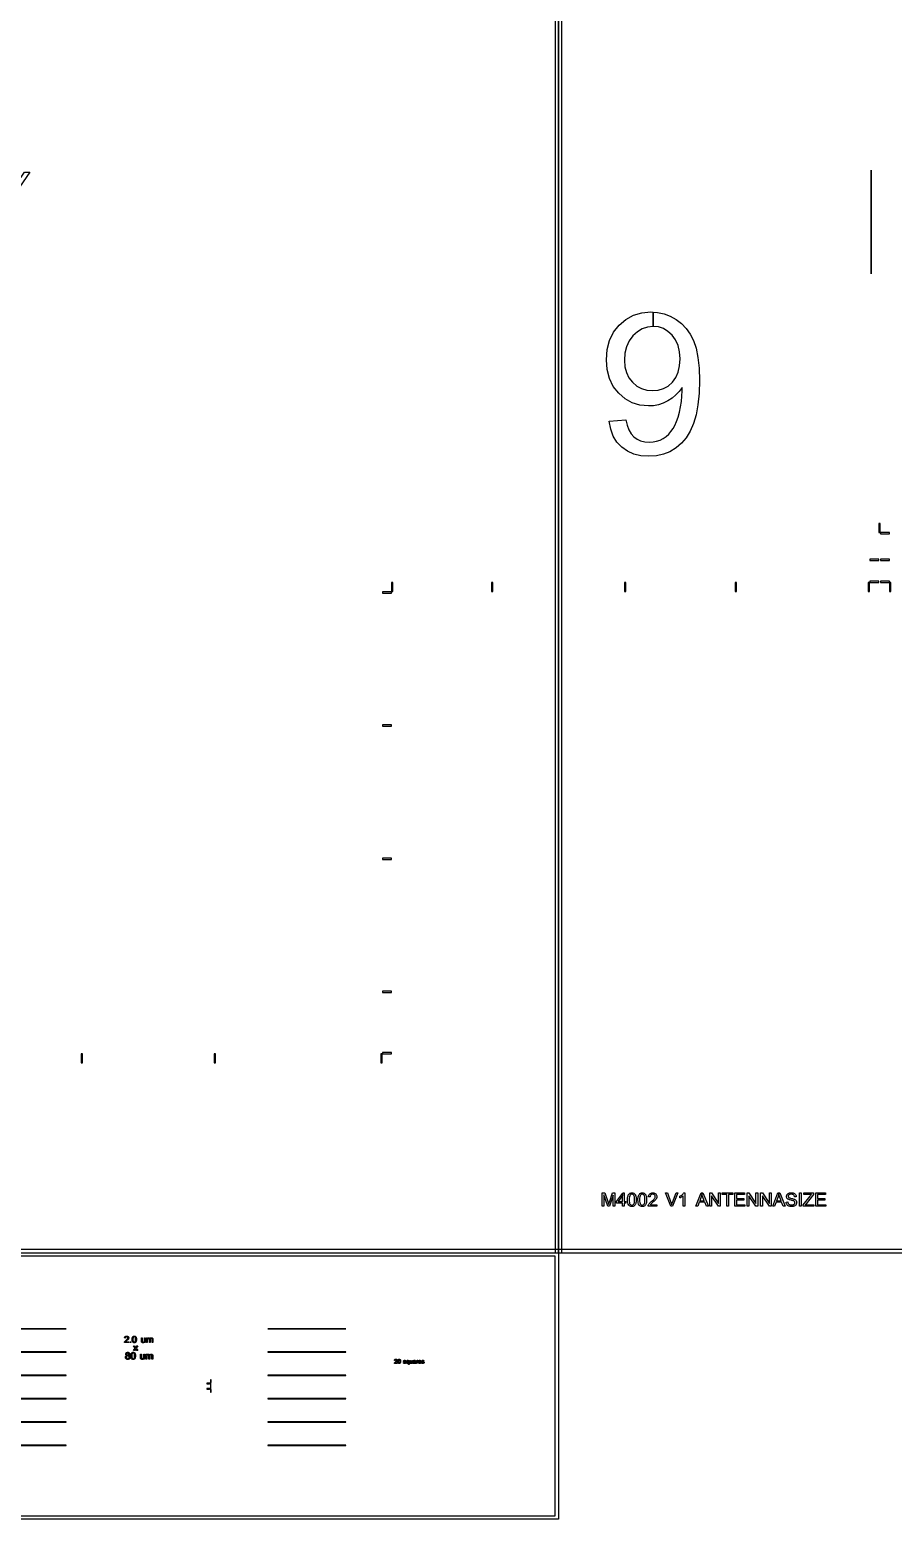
# Model space of a CAD drawing. Extents: x -47275 to 45580, y -34000 to 39989.
# Drawn here: x 2051 to 15031, y -34000 to -11630 of the extents above; entities that cross this region are included whole.
import ezdxf

# ---------------------------------------------------------------- set-up
doc = ezdxf.new("R2010")
doc.units = 0
doc.layers.add('Hybrids', color=5, linetype='CONTINUOUS')

# ---------------------------------------------------------------- blocks, each defined once
blk = doc.blocks.new('Al_etch_test')
at = {"layer": 'Hybrids', "linetype": 'CONTINUOUS'}
for points in [[(270, 1495), (1440, 1495), (1440, 1499), (270, 1499), (270, 1495)], [(270, 1145), (1440, 1145), (1440, 1149), (270, 1149), (270, 1145)], [(270, 795), (1440, 795), (1440, 799), (270, 799), (270, 795)], [(270, 445), (1440, 445), (1440, 449), (270, 449), (270, 445)], [(270, 95), (1440, 95), (1440, 99), (270, 99), (270, 95)], [(270, -255), (1440, -255), (1440, -251), (270, -251), (270, -255)]]:
    blk.add_lwpolyline(points, close=True, dxfattribs=at)
blk = doc.blocks.new('DC_test_structure')
at = {"layer": 'Hybrids', "linetype": 'CONTINUOUS'}
for points in [[(10000, 2000), (10000, -2000), (-10000, -2000), (-10000, 2000), (-9950, 2000), (-9950, 1950), (-9950, -1950), (9950, -1950), (9950, 1950), (-9950, 1950), (-9950, 2000), (10000, 2000)], [(3538.646, 663.334), (3538.646, 651.683), (3473.387, 651.683), (3473.387, 653.838), (3473.656, 655.926), (3474.127, 658.014), (3474.801, 660.101), (3476.215, 663.401), (3478.033, 666.701), (3480.189, 669.934), (3482.748, 673.234), (3485.778, 676.534), (3489.482, 680.171), (3493.725, 684.01), (3498.642, 688.185), (3505.982, 694.381), (3512.111, 699.971), (3516.893, 704.82), (3520.395, 709.063), (3522.819, 712.834), (3524.638, 716.538), (3525.648, 720.175), (3526.052, 723.677), (3525.715, 727.112), (3524.705, 730.277), (3523.089, 733.173), (3520.866, 735.799), (3518.105, 737.955), (3514.94, 739.504), (3511.37, 740.446), (3507.464, 740.783), (3503.289, 740.446), (3499.585, 739.436), (3496.285, 737.82), (3493.456, 735.53), (3491.099, 732.634), (3489.482, 729.267), (3488.472, 725.361), (3488.136, 720.983), (3475.676, 722.263), (3476.754, 728.795), (3478.707, 734.52), (3481.536, 739.369), (3485.307, 743.477), (3489.819, 746.642), (3495.072, 748.932), (3500.999, 750.346), (3507.734, 750.818), (3514.468, 750.279), (3520.462, 748.797), (3525.715, 746.373), (3530.227, 742.938), (3533.797, 738.763), (3536.423, 734.116), (3537.972, 728.997), (3538.511, 723.408), (3538.309, 720.444), (3537.905, 717.481), (3537.097, 714.585), (3536.087, 711.757), (3534.672, 708.793), (3532.854, 705.83), (3530.631, 702.799), (3528.005, 699.701), (3524.705, 696.199), (3520.529, 692.159), (3515.411, 687.512), (3509.35, 682.326), (3504.366, 678.083), (3500.393, 674.581), (3497.362, 671.82), (3495.342, 669.867), (3493.86, 668.183), (3492.513, 666.567), (3491.301, 664.95), (3490.223, 663.334), (3538.646, 663.334)], [(3622.021, 750.807), (3622.156, 750.818), (3625.995, 750.616), (3629.564, 750.01), (3632.932, 748.999), (3636.097, 747.585), (3638.925, 745.767), (3641.552, 743.679), (3643.909, 741.187), (3645.997, 738.359), (3647.815, 735.193), (3649.432, 731.691), (3650.846, 727.852), (3652.126, 723.677), (3653.068, 718.963), (3653.742, 713.508), (3654.146, 707.312), (3654.348, 700.375), (3654.079, 692.091), (3653.405, 684.616), (3652.328, 678.016), (3650.779, 672.291), (3648.758, 667.24), (3646.266, 662.795), (3643.37, 658.956), (3640.07, 655.791), (3636.299, 653.232), (3632.056, 651.414), (3627.342, 650.336), (3622.156, 649.999), (3615.354, 650.605), (3609.36, 652.558), (3604.174, 655.724), (3599.729, 660.236), (3595.419, 667.308), (3592.389, 676.399), (3590.57, 687.377), (3589.964, 700.375), (3590.166, 708.659), (3590.84, 716.134), (3591.917, 722.734), (3593.534, 728.526), (3595.554, 733.51), (3597.978, 737.955), (3600.874, 741.793), (3604.242, 745.026), (3608.013, 747.518), (3612.256, 749.336), (3616.97, 750.414), (3622.021, 750.807), (3622.021, 740.783), (3618.048, 740.312), (3614.478, 738.965), (3611.381, 736.742), (3608.687, 733.712), (3605.925, 728.189), (3603.972, 720.848), (3602.76, 711.555), (3602.423, 700.375), (3602.76, 689.195), (3603.838, 680.103), (3605.589, 673.032), (3608.081, 667.981), (3611.044, 664.412), (3614.411, 661.92), (3618.115, 660.438), (3622.156, 659.967), (3626.13, 660.438), (3629.834, 661.987), (3633.134, 664.479), (3636.164, 668.048), (3638.656, 673.099), (3640.407, 680.171), (3641.485, 689.263), (3641.889, 700.375), (3641.485, 711.487), (3640.407, 720.646), (3638.656, 727.718), (3636.164, 732.769), (3633.134, 736.271), (3629.766, 738.763), (3626.062, 740.244), (3622.021, 740.783), (3622.021, 750.807)], [(3776.152, 651.683), (3776.152, 662.189), (3771.572, 656.869), (3766.252, 653.097), (3760.191, 650.808), (3753.456, 650.067), (3750.291, 650.201), (3747.327, 650.673), (3744.364, 651.414), (3741.603, 652.491), (3739.044, 653.771), (3736.821, 655.185), (3734.935, 656.801), (3733.454, 658.552), (3732.174, 660.505), (3731.164, 662.661), (3730.356, 665.018), (3729.75, 667.577), (3729.413, 669.597), (3729.144, 672.156), (3729.009, 675.254), (3729.009, 678.891), (3729.009, 723.206), (3741.131, 723.206), (3741.131, 683.538), (3741.131, 679.161), (3741.266, 675.591), (3741.535, 672.763), (3741.872, 670.742), (3742.546, 668.452), (3743.623, 666.432), (3744.97, 664.681), (3746.721, 663.199), (3748.674, 661.987), (3750.829, 661.179), (3753.254, 660.64), (3755.88, 660.505), (3758.507, 660.64), (3761.133, 661.179), (3763.625, 662.054), (3766.117, 663.267), (3768.272, 664.748), (3770.158, 666.567), (3771.64, 668.587), (3772.852, 670.877), (3773.727, 673.571), (3774.333, 676.803), (3774.737, 680.575), (3774.872, 684.885), (3774.872, 723.206), (3786.995, 723.206), (3786.995, 651.683), (3776.152, 651.683)], [(3805.987, 651.683), (3805.987, 723.206), (3816.829, 723.206), (3816.829, 713.171), (3818.648, 715.663), (3820.736, 717.885), (3823.093, 719.838), (3825.787, 721.589), (3828.615, 723.004), (3831.713, 724.014), (3835.013, 724.62), (3838.515, 724.822), (3842.287, 724.553), (3845.721, 723.946), (3848.752, 722.936), (3851.513, 721.522), (3853.87, 719.703), (3855.823, 717.548), (3857.44, 715.057), (3858.719, 712.295), (3863.231, 717.75), (3868.485, 721.657), (3874.276, 724.014), (3880.809, 724.822), (3885.793, 724.418), (3890.17, 723.34), (3893.942, 721.455), (3897.174, 718.895), (3899.666, 715.528), (3901.417, 711.42), (3902.495, 706.503), (3902.899, 700.779), (3902.899, 651.683), (3890.844, 651.683), (3890.844, 696.738), (3890.709, 700.105), (3890.507, 702.934), (3890.103, 705.291), (3889.632, 707.177), (3888.891, 708.659), (3887.948, 710.073), (3886.803, 711.285), (3885.389, 712.363), (3883.772, 713.171), (3882.021, 713.777), (3880.136, 714.181), (3878.115, 714.316), (3874.478, 713.979), (3871.178, 713.036), (3868.215, 711.42), (3865.589, 709.265), (3863.366, 706.369), (3861.817, 702.732), (3860.874, 698.355), (3860.605, 693.236), (3860.605, 651.683), (3848.482, 651.683), (3848.482, 698.152), (3848.28, 701.924), (3847.742, 705.224), (3846.799, 707.985), (3845.519, 710.275), (3843.768, 712.026), (3841.613, 713.306), (3838.919, 714.046), (3835.821, 714.316), (3833.262, 714.114), (3830.838, 713.642), (3828.548, 712.767), (3826.325, 711.622), (3824.305, 710.073), (3822.554, 708.254), (3821.14, 706.167), (3820.062, 703.742), (3819.187, 700.846), (3818.58, 697.412), (3818.176, 693.371), (3818.109, 688.791), (3818.109, 651.683), (3805.987, 651.683)], [(3524.454, 506.902), (3524.597, 506.891), (3524.597, 496.323), (3521.023, 495.965), (3517.807, 495.108), (3514.948, 493.607), (3512.374, 491.605), (3510.23, 489.103), (3508.729, 486.387), (3507.799, 483.456), (3507.514, 480.311), (3507.799, 476.737), (3508.657, 473.521), (3510.158, 470.661), (3512.303, 468.16), (3514.876, 466.087), (3517.807, 464.586), (3521.095, 463.728), (3524.383, 463.47), (3524.383, 452.934), (3520.023, 452.505), (3516.02, 451.433), (3512.446, 449.503), (3509.301, 446.93), (3506.656, 443.713), (3504.797, 440.139), (3503.725, 436.208), (3503.368, 431.919), (3503.511, 429.131), (3504.011, 426.487), (3504.797, 423.842), (3505.941, 421.269), (3507.371, 418.838), (3509.158, 416.694), (3511.302, 414.835), (3513.732, 413.263), (3516.306, 411.976), (3519.022, 411.118), (3521.881, 410.618), (3524.812, 410.475), (3529.172, 410.832), (3533.175, 411.905), (3536.82, 413.763), (3540.037, 416.408), (3542.61, 419.553), (3544.54, 423.127), (3545.613, 427.058), (3546.041, 431.49), (3545.613, 435.922), (3544.469, 439.925), (3542.539, 443.57), (3539.823, 446.859), (3536.535, 449.503), (3532.889, 451.362), (3528.815, 452.505), (3524.383, 452.934), (3524.383, 463.47), (3524.74, 463.442), (3528.243, 463.728), (3531.459, 464.586), (3534.319, 466.015), (3536.892, 468.088), (3538.965, 470.519), (3540.466, 473.306), (3541.324, 476.308), (3541.681, 479.597), (3541.324, 482.956), (3540.395, 486.101), (3538.893, 488.889), (3536.749, 491.462), (3534.104, 493.535), (3531.245, 495.108), (3528.028, 495.965), (3524.597, 496.323), (3524.597, 506.891), (3530.959, 506.402), (3536.82, 504.901), (3541.967, 502.399), (3546.542, 498.896), (3550.187, 494.679), (3552.761, 490.033), (3554.333, 484.958), (3554.905, 479.525), (3554.619, 475.951), (3553.904, 472.663), (3552.689, 469.589), (3551.045, 466.802), (3548.901, 464.228), (3546.256, 462.012), (3543.111, 460.082), (3539.465, 458.51), (3543.969, 456.651), (3547.9, 454.364), (3551.259, 451.576), (3554.119, 448.36), (3556.335, 444.643), (3557.907, 440.64), (3558.836, 436.279), (3559.194, 431.633), (3558.551, 425.129), (3556.763, 419.267), (3553.833, 413.835), (3549.687, 409.045), (3544.54, 405.043), (3538.679, 402.183), (3532.031, 400.468), (3524.669, 399.896), (3517.235, 400.468), (3510.659, 402.183), (3504.726, 405.043), (3499.651, 409.045), (3495.433, 413.906), (3492.503, 419.339), (3490.716, 425.343), (3490.144, 431.991), (3490.43, 436.851), (3491.43, 441.355), (3493.003, 445.429), (3495.29, 449.074), (3498.15, 452.22), (3501.581, 454.864), (3505.512, 456.937), (3510.087, 458.51), (3506.298, 460.082), (3503.082, 462.012), (3500.366, 464.3), (3498.221, 466.873), (3496.506, 469.661), (3495.29, 472.806), (3494.576, 476.165), (3494.361, 479.882), (3494.862, 485.315), (3496.363, 490.39), (3498.936, 494.965), (3502.581, 499.111), (3507.013, 502.47), (3512.16, 504.901), (3517.95, 506.402), (3524.454, 506.902)], [(3558.446, 651.683), (3558.446, 665.489), (3572.252, 665.489), (3572.252, 651.683), (3558.446, 651.683)], [(3605.87, 506.902), (3609.945, 506.688), (3613.733, 506.044), (3617.307, 504.972), (3620.667, 503.471), (3623.669, 501.541), (3626.457, 499.325), (3628.959, 496.68), (3631.174, 493.678), (3633.104, 490.319), (3634.82, 486.602), (3636.321, 482.527), (3637.679, 478.095), (3638.68, 473.092), (3639.395, 467.302), (3639.824, 460.726), (3640.038, 453.363), (3639.752, 444.571), (3639.037, 436.637), (3637.894, 429.632), (3636.25, 423.556), (3634.105, 418.195), (3631.46, 413.477), (3628.387, 409.403), (3624.884, 406.043), (3620.881, 403.327), (3616.378, 401.397), (3611.374, 400.253), (3605.87, 399.896), (3598.651, 400.539), (3592.289, 402.612), (3586.785, 405.972), (3582.067, 410.761), (3577.493, 418.266), (3574.276, 427.916), (3572.346, 439.568), (3571.703, 453.363), (3571.917, 462.155), (3572.632, 470.09), (3573.776, 477.095), (3575.491, 483.242), (3577.636, 488.532), (3580.209, 493.249), (3583.283, 497.324), (3586.857, 500.755), (3590.86, 503.399), (3595.363, 505.329), (3600.366, 506.473), (3605.727, 506.891), (3605.727, 496.251), (3601.51, 495.751), (3597.722, 494.321), (3594.434, 491.963), (3591.574, 488.746), (3588.644, 482.885), (3586.571, 475.093), (3585.284, 465.229), (3584.927, 453.363), (3585.284, 441.498), (3586.428, 431.848), (3588.286, 424.342), (3590.931, 418.981), (3594.076, 415.193), (3597.65, 412.548), (3601.582, 410.975), (3605.87, 410.475), (3610.088, 410.975), (3614.019, 412.619), (3617.522, 415.264), (3620.738, 419.053), (3623.383, 424.414), (3625.242, 431.919), (3626.385, 441.569), (3626.814, 453.363), (3626.385, 465.157), (3625.242, 474.879), (3623.383, 482.384), (3620.738, 487.745), (3617.522, 491.462), (3613.948, 494.107), (3610.016, 495.68), (3605.727, 496.251), (3605.727, 506.891), (3605.87, 506.902)], [(3608.698, 531.683), (3634.829, 568.859), (3610.651, 603.206), (3625.804, 603.206), (3636.782, 586.436), (3638.196, 584.079), (3639.543, 581.991), (3640.688, 580.105), (3641.766, 578.422), (3643.18, 580.577), (3644.594, 582.597), (3645.941, 584.483), (3647.221, 586.301), (3659.276, 603.206), (3673.755, 603.206), (3649.039, 569.532), (3675.641, 531.683), (3660.757, 531.683), (3646.076, 553.908), (3642.17, 559.901), (3623.38, 531.683), (3608.698, 531.683)], [(3765.682, 401.683), (3765.682, 412.834), (3760.821, 407.187), (3755.174, 403.184), (3748.741, 400.754), (3741.593, 399.968), (3738.233, 400.11), (3735.088, 400.611), (3731.943, 401.397), (3729.012, 402.541), (3726.296, 403.899), (3723.937, 405.4), (3721.936, 407.115), (3720.363, 408.974), (3719.005, 411.047), (3717.933, 413.334), (3717.075, 415.836), (3716.432, 418.552), (3716.074, 420.697), (3715.788, 423.413), (3715.645, 426.701), (3715.645, 430.561), (3715.645, 477.595), (3728.512, 477.595), (3728.512, 435.493), (3728.512, 430.847), (3728.655, 427.058), (3728.941, 424.056), (3729.298, 421.912), (3730.013, 419.482), (3731.157, 417.337), (3732.586, 415.479), (3734.445, 413.906), (3736.518, 412.619), (3738.805, 411.762), (3741.378, 411.19), (3744.166, 411.047), (3746.954, 411.19), (3749.741, 411.762), (3752.386, 412.691), (3755.031, 413.978), (3757.318, 415.55), (3759.32, 417.48), (3760.892, 419.625), (3762.179, 422.055), (3763.108, 424.914), (3763.752, 428.345), (3764.18, 432.348), (3764.323, 436.923), (3764.323, 477.595), (3777.19, 477.595), (3777.19, 401.683), (3765.682, 401.683)], [(3797.347, 401.683), (3797.347, 477.595), (3808.856, 477.595), (3808.856, 466.945), (3810.786, 469.589), (3813.002, 471.948), (3815.503, 474.021), (3818.363, 475.88), (3821.365, 477.381), (3824.653, 478.453), (3828.155, 479.096), (3831.872, 479.311), (3835.875, 479.025), (3839.521, 478.381), (3842.737, 477.309), (3845.668, 475.808), (3848.17, 473.878), (3850.243, 471.591), (3851.958, 468.946), (3853.316, 466.015), (3858.106, 471.805), (3863.681, 475.951), (3869.828, 478.453), (3876.762, 479.311), (3882.051, 478.882), (3886.698, 477.738), (3890.701, 475.737), (3894.132, 473.02), (3896.776, 469.446), (3898.635, 465.086), (3899.779, 459.868), (3900.208, 453.792), (3900.208, 401.683), (3887.413, 401.683), (3887.413, 449.503), (3887.27, 453.077), (3887.055, 456.079), (3886.626, 458.581), (3886.126, 460.583), (3885.34, 462.155), (3884.339, 463.656), (3883.124, 464.943), (3881.623, 466.087), (3879.907, 466.945), (3878.049, 467.588), (3876.047, 468.017), (3873.903, 468.16), (3870.043, 467.802), (3866.54, 466.802), (3863.395, 465.086), (3860.607, 462.799), (3858.249, 459.725), (3856.605, 455.865), (3855.604, 451.219), (3855.318, 445.786), (3855.318, 401.683), (3842.451, 401.683), (3842.451, 451.004), (3842.237, 455.007), (3841.665, 458.51), (3840.664, 461.441), (3839.306, 463.871), (3837.448, 465.729), (3835.16, 467.087), (3832.301, 467.874), (3829.013, 468.16), (3826.297, 467.945), (3823.724, 467.445), (3821.293, 466.516), (3818.934, 465.3), (3816.79, 463.656), (3814.932, 461.726), (3813.43, 459.511), (3812.287, 456.937), (3811.357, 453.864), (3810.714, 450.218), (3810.285, 445.929), (3810.214, 441.069), (3810.214, 401.683), (3797.347, 401.683)], [(7574.786, 347.515), (7574.786, 340), (7532.693, 340), (7532.693, 341.39), (7532.867, 342.737), (7533.171, 344.083), (7533.605, 345.43), (7534.518, 347.558), (7535.691, 349.687), (7537.081, 351.772), (7538.731, 353.901), (7540.686, 356.029), (7543.075, 358.375), (7545.812, 360.851), (7548.983, 363.544), (7553.718, 367.541), (7557.671, 371.146), (7560.755, 374.274), (7563.014, 377.01), (7564.578, 379.443), (7565.751, 381.832), (7566.402, 384.178), (7566.663, 386.437), (7566.446, 388.652), (7565.794, 390.694), (7564.752, 392.562), (7563.318, 394.256), (7561.537, 395.646), (7559.495, 396.645), (7557.193, 397.253), (7554.674, 397.47), (7551.98, 397.253), (7549.591, 396.602), (7547.463, 395.559), (7545.638, 394.082), (7544.118, 392.214), (7543.075, 390.042), (7542.424, 387.523), (7542.206, 384.699), (7534.17, 385.525), (7534.865, 389.738), (7536.125, 393.431), (7537.949, 396.558), (7540.382, 399.208), (7543.292, 401.25), (7546.681, 402.727), (7550.503, 403.639), (7554.847, 403.943), (7559.191, 403.595), (7563.057, 402.64), (7566.446, 401.076), (7569.356, 398.861), (7571.659, 396.167), (7573.353, 393.17), (7574.352, 389.869), (7574.699, 386.263), (7574.569, 384.352), (7574.308, 382.44), (7573.787, 380.573), (7573.135, 378.748), (7572.223, 376.837), (7571.05, 374.925), (7569.617, 372.971), (7567.923, 370.972), (7565.794, 368.714), (7563.101, 366.107), (7559.8, 363.11), (7555.89, 359.765), (7552.675, 357.028), (7550.112, 354.769), (7548.158, 352.988), (7546.855, 351.729), (7545.899, 350.643), (7545.03, 349.6), (7544.248, 348.558), (7543.553, 347.515), (7574.786, 347.515)], [(7603.934, 403.943), (7606.41, 403.813), (7608.712, 403.422), (7610.884, 402.77), (7612.926, 401.858), (7614.751, 400.685), (7616.445, 399.338), (7617.965, 397.731), (7619.312, 395.907), (7620.485, 393.865), (7621.527, 391.606), (7622.439, 389.13), (7623.265, 386.437), (7623.873, 383.396), (7624.307, 379.878), (7624.568, 375.881), (7624.698, 371.407), (7624.524, 366.064), (7624.09, 361.242), (7623.395, 356.985), (7622.396, 353.292), (7621.093, 350.035), (7619.485, 347.168), (7617.618, 344.691), (7615.489, 342.65), (7613.056, 340.999), (7610.32, 339.826), (7607.279, 339.131), (7603.934, 338.914), (7599.547, 339.305), (7595.681, 340.565), (7592.336, 342.606), (7589.469, 345.517), (7586.689, 350.078), (7584.734, 355.942), (7583.561, 363.023), (7583.17, 371.407), (7583.3, 376.75), (7583.735, 381.572), (7584.43, 385.829), (7585.472, 389.565), (7586.775, 392.779), (7588.339, 395.646), (7590.207, 398.122), (7592.379, 400.207), (7594.812, 401.814), (7597.548, 402.987), (7600.589, 403.682), (7603.847, 403.936), (7603.847, 397.47), (7601.284, 397.166), (7598.982, 396.298), (7596.984, 394.864), (7595.246, 392.909), (7593.465, 389.347), (7592.205, 384.612), (7591.423, 378.618), (7591.206, 371.407), (7591.423, 364.196), (7592.119, 358.331), (7593.248, 353.77), (7594.855, 350.512), (7596.767, 348.21), (7598.939, 346.603), (7601.328, 345.647), (7603.934, 345.343), (7606.497, 345.647), (7608.886, 346.646), (7611.015, 348.254), (7612.97, 350.556), (7614.577, 353.814), (7615.706, 358.375), (7616.401, 364.239), (7616.662, 371.407), (7616.401, 378.574), (7615.706, 384.482), (7614.577, 389.043), (7612.97, 392.301), (7611.015, 394.56), (7608.843, 396.167), (7606.454, 397.123), (7603.847, 397.47), (7603.847, 403.936), (7603.934, 403.943)], [(7667.692, 353.77), (7675.424, 354.987), (7675.859, 352.771), (7676.64, 350.86), (7677.683, 349.209), (7679.03, 347.863), (7680.637, 346.777), (7682.592, 345.995), (7684.807, 345.517), (7687.37, 345.387), (7689.89, 345.517), (7692.061, 345.908), (7693.886, 346.603), (7695.363, 347.558), (7696.492, 348.688), (7697.318, 349.948), (7697.795, 351.294), (7697.969, 352.728), (7697.795, 353.944), (7697.361, 355.074), (7696.666, 356.029), (7695.667, 356.898), (7694.538, 357.419), (7692.843, 358.071), (7690.541, 358.766), (7687.674, 359.548), (7683.678, 360.59), (7680.376, 361.546), (7677.726, 362.458), (7675.728, 363.284), (7674.164, 364.152), (7672.818, 365.151), (7671.645, 366.324), (7670.689, 367.671), (7669.907, 369.104), (7669.386, 370.625), (7669.082, 372.189), (7668.995, 373.883), (7669.082, 375.36), (7669.343, 376.837), (7669.777, 378.227), (7670.385, 379.573), (7671.124, 380.833), (7672.036, 381.963), (7673.078, 383.005), (7674.251, 383.961), (7675.207, 384.569), (7676.38, 385.177), (7677.683, 385.698), (7679.203, 386.22), (7680.811, 386.611), (7682.461, 386.915), (7684.199, 387.088), (7685.98, 387.175), (7688.586, 387.045), (7691.062, 386.784), (7693.365, 386.263), (7695.493, 385.612), (7697.405, 384.743), (7699.055, 383.744), (7700.445, 382.614), (7701.575, 381.354), (7702.444, 379.878), (7703.225, 378.227), (7703.79, 376.315), (7704.268, 374.23), (7696.623, 373.188), (7696.232, 374.838), (7695.58, 376.359), (7694.711, 377.619), (7693.582, 378.748), (7692.192, 379.617), (7690.585, 380.225), (7688.673, 380.616), (7686.545, 380.746), (7684.025, 380.616), (7681.897, 380.268), (7680.159, 379.704), (7678.856, 378.965), (7677.813, 378.01), (7677.118, 377.01), (7676.684, 375.924), (7676.554, 374.795), (7676.597, 374.013), (7676.771, 373.318), (7677.075, 372.667), (7677.509, 372.058), (7678.031, 371.45), (7678.726, 370.886), (7679.551, 370.408), (7680.507, 369.973), (7681.375, 369.669), (7682.809, 369.235), (7684.807, 368.67), (7687.413, 367.975), (7691.236, 366.889), (7694.451, 365.933), (7697.014, 365.065), (7698.968, 364.326), (7700.489, 363.544), (7701.879, 362.589), (7703.095, 361.503), (7704.138, 360.243), (7704.92, 358.809), (7705.528, 357.202), (7705.875, 355.464), (7706.006, 353.553), (7705.832, 351.598), (7705.397, 349.73), (7704.702, 347.906), (7703.703, 346.168), (7702.444, 344.518), (7700.923, 343.084), (7699.142, 341.868), (7697.144, 340.825), (7694.885, 340), (7692.539, 339.392), (7690.02, 339.044), (7687.413, 338.957), (7683.156, 339.175), (7679.464, 339.87), (7676.293, 341.043), (7673.687, 342.693), (7671.515, 344.778), (7669.82, 347.298), (7668.517, 350.295), (7667.692, 353.77), (7667.692, 353.77)], [(7732.026, 387.175), (7732.764, 387.088), (7732.764, 381.007), (7730.288, 380.703), (7728.029, 379.921), (7725.988, 378.531), (7724.12, 376.663), (7722.556, 374.187), (7721.47, 371.146), (7720.818, 367.454), (7720.601, 363.197), (7720.818, 358.983), (7721.513, 355.378), (7722.686, 352.293), (7724.337, 349.817), (7726.292, 347.863), (7728.42, 346.472), (7730.766, 345.647), (7733.286, 345.387), (7735.675, 345.647), (7737.934, 346.429), (7739.975, 347.732), (7741.887, 349.6), (7743.45, 351.989), (7744.58, 354.943), (7745.231, 358.418), (7745.492, 362.502), (7745.231, 366.802), (7744.536, 370.538), (7743.32, 373.709), (7741.669, 376.359), (7739.671, 378.357), (7737.543, 379.834), (7735.24, 380.703), (7732.764, 381.007), (7732.764, 387.088), (7736.066, 386.697), (7739.671, 385.351), (7742.799, 383.092), (7745.492, 379.964), (7745.492, 386.133), (7752.529, 386.133), (7752.529, 322.32), (7744.71, 322.32), (7744.71, 344.909), (7743.668, 343.649), (7742.495, 342.563), (7741.105, 341.52), (7739.584, 340.652), (7737.89, 339.87), (7736.196, 339.348), (7734.415, 339.044), (7732.634, 338.957), (7728.638, 339.348), (7724.989, 340.565), (7721.557, 342.606), (7718.473, 345.517), (7715.866, 349.079), (7714.042, 353.292), (7712.912, 358.071), (7712.565, 363.501), (7712.695, 366.846), (7713.13, 370.06), (7713.868, 373.101), (7714.954, 375.968), (7716.301, 378.531), (7717.908, 380.79), (7719.776, 382.701), (7721.948, 384.308), (7724.294, 385.525), (7726.77, 386.437), (7729.333, 386.958), (7732.026, 387.175)], [(7795.013, 340), (7795.013, 346.777), (7792.059, 343.345), (7788.628, 340.912), (7784.718, 339.435), (7780.374, 338.957), (7778.332, 339.044), (7776.421, 339.348), (7774.51, 339.826), (7772.729, 340.521), (7771.078, 341.347), (7769.644, 342.259), (7768.428, 343.301), (7767.472, 344.431), (7766.647, 345.691), (7765.996, 347.081), (7765.474, 348.601), (7765.083, 350.252), (7764.866, 351.555), (7764.692, 353.206), (7764.605, 355.204), (7764.605, 357.55), (7764.605, 386.133), (7772.425, 386.133), (7772.425, 360.547), (7772.425, 357.723), (7772.511, 355.421), (7772.685, 353.597), (7772.902, 352.293), (7773.337, 350.816), (7774.032, 349.513), (7774.901, 348.384), (7776.03, 347.428), (7777.29, 346.646), (7778.68, 346.125), (7780.244, 345.777), (7781.938, 345.691), (7783.632, 345.777), (7785.326, 346.125), (7786.933, 346.69), (7788.541, 347.472), (7789.931, 348.427), (7791.147, 349.6), (7792.103, 350.903), (7792.885, 352.38), (7793.449, 354.118), (7793.84, 356.203), (7794.101, 358.636), (7794.188, 361.416), (7794.188, 386.133), (7802.007, 386.133), (7802.007, 340), (7795.013, 340)], [(7833.761, 387.175), (7836.541, 387.088), (7839.104, 386.828), (7841.363, 386.393), (7843.361, 385.785), (7845.056, 385.003), (7846.532, 384.178), (7847.792, 383.266), (7848.791, 382.267), (7849.573, 381.137), (7850.268, 379.878), (7850.79, 378.487), (7851.224, 376.967), (7851.354, 375.751), (7851.485, 374.143), (7851.571, 372.145), (7851.615, 369.756), (7851.615, 354.378), (7851.702, 350.425), (7851.875, 347.472), (7852.093, 345.517), (7852.397, 344.083), (7852.831, 342.693), (7853.396, 341.303), (7854.091, 340), (7845.924, 340), (7845.36, 341.26), (7844.925, 342.606), (7844.578, 344.083), (7844.36, 345.691), (7842.188, 343.953), (7840.06, 342.519), (7837.975, 341.347), (7835.977, 340.478), (7833.935, 339.783), (7831.806, 339.305), (7829.634, 339.044), (7827.376, 338.957), (7823.77, 339.175), (7820.642, 339.87), (7817.949, 340.999), (7815.69, 342.65), (7813.866, 344.605), (7812.606, 346.863), (7811.824, 349.383), (7811.607, 352.163), (7811.694, 353.814), (7811.955, 355.378), (7812.432, 356.898), (7813.127, 358.331), (7813.953, 359.635), (7814.908, 360.851), (7815.951, 361.894), (7817.167, 362.849), (7818.427, 363.631), (7819.817, 364.326), (7821.251, 364.891), (7822.814, 365.412), (7824.074, 365.673), (7825.681, 365.977), (7827.549, 366.281), (7829.765, 366.585), (7834.152, 367.15), (7837.975, 367.801), (7841.146, 368.496), (7843.709, 369.278), (7843.709, 371.016), (7843.709, 363.153), (7841.276, 362.284), (7838.366, 361.546), (7834.891, 360.808), (7830.938, 360.199), (7828.679, 359.808), (7826.811, 359.461), (7825.291, 359.027), (7824.118, 358.636), (7823.162, 358.114), (7822.337, 357.55), (7821.598, 356.855), (7821.033, 356.073), (7820.556, 355.204), (7820.208, 354.292), (7819.991, 353.336), (7819.947, 352.38), (7820.078, 350.86), (7820.512, 349.513), (7821.251, 348.254), (7822.293, 347.168), (7823.596, 346.255), (7825.204, 345.604), (7827.072, 345.213), (7829.243, 345.082), (7831.415, 345.169), (7833.501, 345.56), (7835.455, 346.168), (7837.28, 347.037), (7838.887, 348.123), (7840.321, 349.383), (7841.493, 350.816), (7842.449, 352.467), (7842.97, 353.944), (7843.361, 355.725), (7843.622, 357.854), (7843.709, 360.286), (7843.709, 363.153), (7843.709, 371.016), (7843.752, 371.32), (7843.579, 373.492), (7843.188, 375.36), (7842.493, 376.88), (7841.537, 378.053), (7839.843, 379.182), (7837.801, 380.008), (7835.368, 380.529), (7832.632, 380.703), (7830.025, 380.573), (7827.81, 380.182), (7825.942, 379.573), (7824.465, 378.748), (7823.205, 377.575), (7822.163, 376.055), (7821.294, 374.187), (7820.599, 371.928), (7812.954, 372.971), (7813.518, 375.273), (7814.3, 377.401), (7815.256, 379.226), (7816.385, 380.877), (7817.689, 382.267), (7819.296, 383.526), (7821.164, 384.612), (7823.292, 385.525), (7825.638, 386.22), (7828.158, 386.741), (7830.851, 387.045), (7833.761, 387.175)], [(7863.648, 340), (7863.648, 386.133), (7870.685, 386.133), (7870.685, 379.139), (7871.988, 381.354), (7873.248, 383.179), (7874.464, 384.612), (7875.637, 385.612), (7876.81, 386.263), (7878.026, 386.784), (7879.329, 387.045), (7880.676, 387.175), (7882.631, 387.002), (7884.629, 386.524), (7886.671, 385.742), (7888.712, 384.656), (7886.019, 377.401), (7884.585, 378.14), (7883.152, 378.661), (7881.718, 378.965), (7880.285, 379.096), (7879.025, 378.965), (7877.852, 378.705), (7876.723, 378.183), (7875.68, 377.532), (7874.725, 376.663), (7873.899, 375.707), (7873.248, 374.534), (7872.77, 373.275), (7872.162, 371.103), (7871.771, 368.887), (7871.51, 366.542), (7871.467, 364.152), (7871.467, 340), (7863.648, 340)], [(7912.3, 387.175), (7912.387, 387.167), (7912.387, 380.746), (7909.78, 380.486), (7907.391, 379.834), (7905.219, 378.705), (7903.308, 377.141), (7901.657, 375.186), (7900.441, 372.927), (7899.659, 370.364), (7899.268, 367.497), (7925.028, 367.497), (7924.637, 370.19), (7924.029, 372.58), (7923.16, 374.578), (7922.074, 376.229), (7920.032, 378.183), (7917.773, 379.617), (7915.21, 380.442), (7912.387, 380.746), (7912.387, 387.167), (7916.687, 386.741), (7920.684, 385.568), (7924.246, 383.613), (7927.417, 380.877), (7929.98, 377.401), (7931.804, 373.275), (7932.89, 368.54), (7933.281, 363.153), (7933.238, 362.762), (7933.238, 361.068), (7898.834, 361.068), (7899.225, 357.463), (7900.093, 354.335), (7901.397, 351.642), (7903.134, 349.426), (7905.176, 347.645), (7907.478, 346.386), (7909.998, 345.604), (7912.778, 345.387), (7914.819, 345.517), (7916.731, 345.951), (7918.512, 346.646), (7920.119, 347.645), (7921.553, 348.905), (7922.812, 350.556), (7923.942, 352.511), (7924.941, 354.856), (7933.021, 353.857), (7931.848, 350.512), (7930.284, 347.558), (7928.286, 344.996), (7925.94, 342.867), (7923.16, 341.129), (7920.032, 339.913), (7916.557, 339.175), (7912.734, 338.957), (7907.912, 339.305), (7903.655, 340.478), (7899.876, 342.433), (7896.662, 345.169), (7894.055, 348.601), (7892.231, 352.641), (7891.101, 357.332), (7890.754, 362.675), (7891.101, 368.149), (7892.231, 373.014), (7894.099, 377.184), (7896.749, 380.746), (7899.963, 383.526), (7903.612, 385.568), (7907.739, 386.741), (7912.3, 387.175)], [(7939.71, 353.77), (7947.442, 354.987), (7947.877, 352.771), (7948.659, 350.86), (7949.701, 349.209), (7951.048, 347.863), (7952.655, 346.777), (7954.61, 345.995), (7956.825, 345.517), (7959.388, 345.387), (7961.908, 345.517), (7964.08, 345.908), (7965.904, 346.603), (7967.381, 347.558), (7968.511, 348.688), (7969.336, 349.948), (7969.814, 351.294), (7969.988, 352.728), (7969.814, 353.944), (7969.379, 355.074), (7968.684, 356.029), (7967.685, 356.898), (7966.556, 357.419), (7964.862, 358.071), (7962.559, 358.766), (7959.692, 359.548), (7955.696, 360.59), (7952.395, 361.546), (7949.745, 362.458), (7947.747, 363.284), (7946.183, 364.152), (7944.836, 365.151), (7943.663, 366.324), (7942.708, 367.671), (7941.926, 369.104), (7941.404, 370.625), (7941.1, 372.189), (7941.013, 373.883), (7941.1, 375.36), (7941.361, 376.837), (7941.795, 378.227), (7942.403, 379.573), (7943.142, 380.833), (7944.054, 381.963), (7945.097, 383.005), (7946.27, 383.961), (7947.225, 384.569), (7948.398, 385.177), (7949.701, 385.698), (7951.222, 386.22), (7952.829, 386.611), (7954.48, 386.915), (7956.217, 387.088), (7957.998, 387.175), (7960.605, 387.045), (7963.081, 386.784), (7965.383, 386.263), (7967.512, 385.612), (7969.423, 384.743), (7971.074, 383.744), (7972.464, 382.614), (7973.593, 381.354), (7974.462, 379.878), (7975.244, 378.227), (7975.808, 376.315), (7976.286, 374.23), (7968.641, 373.188), (7968.25, 374.838), (7967.598, 376.359), (7966.73, 377.619), (7965.6, 378.748), (7964.21, 379.617), (7962.603, 380.225), (7960.691, 380.616), (7958.563, 380.746), (7956.043, 380.616), (7953.915, 380.268), (7952.177, 379.704), (7950.874, 378.965), (7949.832, 378.01), (7949.137, 377.01), (7948.702, 375.924), (7948.572, 374.795), (7948.615, 374.013), (7948.789, 373.318), (7949.093, 372.667), (7949.528, 372.058), (7950.049, 371.45), (7950.744, 370.886), (7951.569, 370.408), (7952.525, 369.973), (7953.394, 369.669), (7954.827, 369.235), (7956.825, 368.67), (7959.432, 367.975), (7963.254, 366.889), (7966.469, 365.933), (7969.032, 365.065), (7970.987, 364.326), (7972.507, 363.544), (7973.897, 362.589), (7975.113, 361.503), (7976.156, 360.243), (7976.938, 358.809), (7977.546, 357.202), (7977.894, 355.464), (7978.024, 353.553), (7977.85, 351.598), (7977.416, 349.73), (7976.721, 347.906), (7975.722, 346.168), (7974.462, 344.518), (7972.941, 343.084), (7971.16, 341.868), (7969.162, 340.825), (7966.903, 340), (7964.558, 339.392), (7962.038, 339.044), (7959.432, 338.957), (7955.175, 339.175), (7951.482, 339.87), (7948.311, 341.043), (7945.705, 342.693), (7943.533, 344.778), (7941.839, 347.298), (7940.536, 350.295), (7939.71, 353.77), (7939.71, 353.77)], [(4715, 35), (4755, 35), (4755, 45), (4715, 45), (4715, 35)], [(4755, 38.7), (4770, 38.7), (4770, 41.3), (4755, 41.3), (4755, 38.7)], [(4765.7, 51), (4775.7, 51), (4775.7, 91), (4765.7, 91), (4765.7, 51)], [(4769.4, 40), (4772, 40), (4772, 51), (4769.4, 51), (4769.4, 40)], [(4769.4, -40), (4772, -40), (4772, 40), (4769.4, 40), (4769.4, -40)], [(4715, -45), (4755, -45), (4755, -35), (4715, -35), (4715, -45)], [(4755, -41.3), (4770, -41.3), (4770, -38.7), (4755, -38.7), (4755, -41.3)], [(4765.7, -91), (4775.7, -91), (4775.7, -51), (4765.7, -51), (4765.7, -91)], [(4769.4, -51), (4772, -51), (4772, -40), (4769.4, -40), (4769.4, -51)]]:
    blk.add_lwpolyline(points, close=True, dxfattribs=at)
for p in [(1160, -637.41), (5360, -637.41)]:
    blk.add_blockref('Al_etch_test', p)
blk = doc.blocks.new('highQ')
at = {"layer": 'Hybrids', "linetype": 'CONTINUOUS'}
for points in [[(20000, 0), (20000, 20000), (19950, 20000), (19950, 0), (20000, 0)], [(11769.486, 15700), (11769.486, 15924.799), (11564.958, 16230.686), (11650.39, 16230.686), (11755.006, 16070.684), (11769.124, 16048.24), (11782.88, 16025.796), (11795.912, 16003.352), (11808.944, 15980.909), (11821.252, 16002.266), (11835.37, 16025.072), (11850.211, 16048.964), (11866.863, 16074.666), (11969.67, 16230.686), (12051.481, 16230.686), (11839.714, 15924.799), (11839.714, 15700), (11769.486, 15700)], [(17510, 10067.4), (17490, 10067.4), (17490, 9932.6), (17510, 9932.6), (17510, 10067.4)], [(19010, 10067.4), (18990, 10067.4), (18990, 9932.6), (19010, 9932.6), (19010, 10067.4)], [(17352.6, 9930), (17352.6, 9910), (17487.4, 9910), (17487.4, 9930), (17352.6, 9930)], [(17352.6, 7930), (17352.6, 7910), (17487.4, 7910), (17487.4, 7930), (17352.6, 7930)], [(17352.6, 5930), (17352.6, 5910), (17487.4, 5910), (17487.4, 5930), (17352.6, 5930)], [(17352.6, 3930), (17352.6, 3910), (17487.4, 3910), (17487.4, 3930), (17352.6, 3930)], [(12825, 2852.6), (12845, 2852.6), (12845, 2987.4), (12825, 2987.4), (12825, 2852.6)], [(14825, 2852.6), (14845, 2852.6), (14845, 2987.4), (14825, 2987.4), (14825, 2852.6)], [(17350, 2987.4), (17330, 2987.4), (17330, 2852.6), (17350, 2852.6), (17350, 2987.4)], [(17352.6, 3010), (17352.6, 2990), (17487.4, 2990), (17487.4, 3010), (17352.6, 3010)], [(0, 0), (20000, 0), (20000, 50), (0, 50), (0, 0)]]:
    blk.add_lwpolyline(points, close=True, dxfattribs=at)
blk = doc.blocks.new('sizetest')
at = {"layer": 'Hybrids', "linetype": 'CONTINUOUS'}
for points in [[(50, 0), (50, 20000), (0, 20000), (0, 0), (50, 0)], [(4701.3, 16250), (4701.3, 16260), (4698.7, 16260), (4698.7, 16250), (4701.3, 16250)], [(4698.7, 16250), (4698.7, 14718.75), (4701.3, 14718.75), (4701.3, 16250), (4698.7, 16250)], [(4698.7, 14718.75), (4698.7, 14704.75), (4701.3, 14704.75), (4701.3, 14718.75), (4698.7, 14718.75)], [(4815, 10820.731), (4835, 10820.731), (4835, 10955.531), (4815, 10955.531), (4815, 10820.731)], [(4837.6, 10818.131), (4837.6, 10798.131), (4972.4, 10798.131), (4972.4, 10818.131), (4837.6, 10818.131)], [(4677.6, 10417.452), (4677.6, 10397.452), (4812.4, 10397.452), (4812.4, 10417.452), (4677.6, 10417.452)], [(4837.6, 10417.452), (4837.6, 10397.452), (4972.4, 10397.452), (4972.4, 10417.452), (4837.6, 10417.452)], [(990, 9932.6), (1010, 9932.6), (1010, 10067.4), (990, 10067.4), (990, 9932.6)], [(2675, 10067.4), (2655, 10067.4), (2655, 9932.6), (2675, 9932.6), (2675, 10067.4)], [(4675, 10067.4), (4655, 10067.4), (4655, 9932.6), (4675, 9932.6), (4675, 10067.4)], [(4677.6, 10090), (4677.6, 10070), (4812.4, 10070), (4812.4, 10090), (4677.6, 10090)], [(4837.6, 10090), (4837.6, 10070), (4972.4, 10070), (4972.4, 10090), (4837.6, 10090)], [(4975, 9932.6), (4995, 9932.6), (4995, 10067.4), (4975, 10067.4), (4975, 9932.6)], [(655.79, 699.428), (655.79, 900.466), (695.833, 900.466), (743.42, 758.12), (746.436, 748.795), (749.042, 740.705), (751.236, 733.848), (753.019, 728.362), (754.937, 734.396), (757.407, 741.801), (760.285, 750.579), (763.714, 760.589), (811.849, 900.466), (847.64, 900.466), (847.64, 699.428), (821.998, 699.428), (821.998, 867.691), (763.577, 699.428), (739.58, 699.428), (681.434, 870.57), (681.434, 699.428), (655.79, 699.428)], [(984.363, 900.466), (984.363, 770.189), (1011.516, 770.189), (1011.516, 747.561), (984.363, 747.561), (984.363, 699.428), (959.679, 699.428), (959.679, 747.561), (872.461, 747.561), (872.461, 770.189), (959.679, 894.041), (959.679, 860.835), (896.735, 770.189), (959.679, 770.189), (959.679, 860.835), (959.679, 894.041), (964.204, 900.466), (984.363, 900.466)], [(1102.298, 901.288), (1110.115, 900.877), (1117.383, 899.642), (1124.24, 897.586), (1130.683, 894.706), (1136.444, 891.003), (1141.793, 886.751), (1146.592, 881.679), (1150.844, 875.919), (1154.546, 869.473), (1157.837, 862.342), (1160.717, 854.526), (1163.323, 846.022), (1165.244, 836.424), (1166.614, 825.317), (1167.436, 812.7), (1167.848, 798.575), (1167.3, 781.708), (1165.929, 766.486), (1163.734, 753.047), (1160.58, 741.39), (1156.466, 731.105), (1151.393, 722.053), (1145.495, 714.238), (1138.775, 707.792), (1131.097, 702.581), (1122.455, 698.88), (1112.858, 696.685), (1102.298, 696), (1088.447, 697.234), (1076.242, 701.209), (1065.683, 707.655), (1056.632, 716.842), (1047.855, 731.243), (1041.684, 749.756), (1037.982, 772.108), (1036.747, 798.575), (1037.159, 815.443), (1038.529, 830.665), (1040.724, 844.104), (1044.016, 855.898), (1048.129, 866.046), (1053.067, 875.095), (1058.964, 882.912), (1065.82, 889.495), (1073.499, 894.569), (1082.14, 898.271), (1091.739, 900.466), (1102.023, 901.267), (1102.023, 880.856), (1093.932, 879.895), (1086.664, 877.152), (1080.355, 872.627), (1074.871, 866.457), (1069.249, 855.212), (1065.271, 840.264), (1062.803, 821.339), (1062.118, 798.575), (1062.803, 775.811), (1064.998, 757.298), (1068.564, 742.899), (1073.637, 732.614), (1079.67, 725.345), (1086.527, 720.273), (1094.07, 717.255), (1102.298, 716.295), (1110.388, 717.255), (1117.931, 720.409), (1124.65, 725.483), (1130.822, 732.751), (1135.895, 743.035), (1139.459, 757.435), (1141.654, 775.947), (1142.478, 798.575), (1141.654, 821.203), (1139.459, 839.852), (1135.895, 854.251), (1130.822, 864.537), (1124.65, 871.667), (1117.794, 876.742), (1110.252, 879.758), (1102.023, 880.856), (1102.023, 901.267), (1102.298, 901.288)], [(1258.493, 901.288), (1266.31, 900.877), (1273.579, 899.642), (1280.435, 897.586), (1286.879, 894.706), (1292.639, 891.003), (1297.988, 886.751), (1302.787, 881.679), (1307.038, 875.919), (1310.741, 869.473), (1314.032, 862.342), (1316.911, 854.526), (1319.517, 846.022), (1321.439, 836.424), (1322.81, 825.317), (1323.632, 812.7), (1324.043, 798.575), (1323.495, 781.708), (1322.124, 766.486), (1319.93, 753.047), (1316.776, 741.39), (1312.661, 731.105), (1307.587, 722.053), (1301.69, 714.238), (1294.97, 707.792), (1287.291, 702.581), (1278.651, 698.88), (1269.052, 696.685), (1258.493, 696), (1244.641, 697.234), (1232.437, 701.209), (1221.879, 707.655), (1212.828, 716.842), (1204.051, 731.243), (1197.879, 749.756), (1194.177, 772.108), (1192.943, 798.575), (1193.354, 815.443), (1194.725, 830.665), (1196.92, 844.104), (1200.211, 855.898), (1204.325, 866.046), (1209.261, 875.095), (1215.159, 882.912), (1222.015, 889.495), (1229.695, 894.569), (1238.334, 898.271), (1247.934, 900.466), (1258.219, 901.267), (1258.219, 880.856), (1250.128, 879.895), (1242.859, 877.152), (1236.551, 872.627), (1231.065, 866.457), (1225.445, 855.212), (1221.467, 840.264), (1218.999, 821.339), (1218.313, 798.575), (1218.999, 775.811), (1221.193, 757.298), (1224.759, 742.899), (1229.832, 732.614), (1235.865, 725.345), (1242.723, 720.273), (1250.265, 717.255), (1258.493, 716.295), (1266.583, 717.255), (1274.127, 720.409), (1280.846, 725.483), (1287.017, 732.751), (1292.09, 743.035), (1295.655, 757.435), (1297.85, 775.947), (1298.674, 798.575), (1297.85, 821.203), (1295.655, 839.852), (1292.09, 854.251), (1287.017, 864.537), (1280.846, 871.667), (1273.989, 876.742), (1266.447, 879.758), (1258.219, 880.856), (1258.219, 901.267), (1258.493, 901.288)], [(1478.867, 723.151), (1478.867, 699.428), (1345.984, 699.428), (1345.984, 703.815), (1346.533, 708.066), (1347.493, 712.318), (1348.864, 716.568), (1351.744, 723.288), (1355.446, 730.008), (1359.835, 736.59), (1365.045, 743.31), (1371.217, 750.03), (1378.76, 757.435), (1387.398, 765.251), (1397.409, 773.753), (1412.357, 786.37), (1424.837, 797.753), (1434.572, 807.626), (1441.703, 816.265), (1446.64, 823.946), (1450.344, 831.486), (1452.4, 838.893), (1453.222, 846.022), (1452.537, 853.018), (1450.48, 859.462), (1447.188, 865.36), (1442.664, 870.709), (1437.041, 875.095), (1430.596, 878.249), (1423.327, 880.17), (1415.373, 880.856), (1406.872, 880.17), (1399.33, 878.114), (1392.61, 874.822), (1386.85, 870.16), (1382.049, 864.262), (1378.76, 857.405), (1376.703, 849.452), (1376.016, 840.538), (1350.646, 843.144), (1352.84, 856.446), (1356.818, 868.102), (1362.578, 877.975), (1370.257, 886.342), (1379.445, 892.785), (1390.142, 897.448), (1402.209, 900.328), (1415.922, 901.288), (1429.636, 900.19), (1441.841, 897.174), (1452.537, 892.237), (1461.724, 885.244), (1468.993, 876.742), (1474.342, 867.279), (1477.496, 856.857), (1478.593, 845.474), (1478.182, 839.441), (1477.359, 833.407), (1475.713, 827.511), (1473.655, 821.751), (1470.777, 815.717), (1467.073, 809.683), (1462.548, 803.512), (1457.2, 797.204), (1450.48, 790.072), (1441.977, 781.845), (1431.556, 772.382), (1419.213, 761.824), (1409.065, 753.185), (1400.974, 746.053), (1394.804, 740.43), (1390.69, 736.454), (1387.674, 733.024), (1384.931, 729.734), (1382.462, 726.442), (1380.268, 723.151), (1478.867, 723.151)], [(1686.451, 699.428), (1608.558, 900.466), (1637.356, 900.466), (1689.605, 754.418), (1692.622, 745.778), (1695.363, 737.413), (1697.832, 729.323), (1700.164, 721.505), (1702.496, 729.734), (1705.102, 737.962), (1707.981, 746.189), (1710.997, 754.418), (1765.303, 900.466), (1792.455, 900.466), (1713.739, 699.428), (1686.451, 699.428)], [(1899.283, 699.428), (1874.597, 699.428), (1874.597, 856.72), (1869.661, 852.469), (1864.176, 848.217), (1858.005, 843.966), (1851.147, 839.714), (1844.017, 835.6), (1837.435, 832.173), (1831.127, 829.293), (1825.23, 826.962), (1825.23, 850.823), (1835.241, 855.898), (1844.566, 861.519), (1853.342, 867.691), (1861.432, 874.41), (1868.564, 881.266), (1874.597, 887.987), (1879.535, 894.706), (1883.373, 901.288), (1899.283, 901.288), (1899.283, 699.428)], [(2169.949, 900.466), (2252.228, 699.428), (2221.922, 699.428), (2198.472, 760.314), (2114.408, 760.314), (2092.33, 699.428), (2064.08, 699.428), (2141.287, 900.466), (2154.999, 900.466), (2154.999, 879.346), (2152.806, 869.611), (2150.336, 860.012), (2147.457, 850.412), (2144.165, 840.95), (2122.089, 781.981), (2190.244, 781.981), (2169.262, 837.658), (2164.736, 849.726), (2160.897, 860.697), (2157.605, 870.57), (2154.999, 879.346), (2154.999, 900.466), (2169.949, 900.466)], [(2273.208, 699.428), (2273.208, 900.466), (2300.499, 900.466), (2406.092, 742.624), (2406.092, 900.466), (2431.598, 900.466), (2431.598, 699.428), (2404.308, 699.428), (2298.715, 857.405), (2298.715, 699.428), (2273.208, 699.428)], [(2527.454, 699.428), (2527.454, 876.742), (2461.218, 876.742), (2461.218, 900.466), (2620.569, 900.466), (2620.569, 876.742), (2554.058, 876.742), (2554.058, 699.428), (2527.454, 699.428)], [(2648.406, 699.428), (2648.406, 900.466), (2793.767, 900.466), (2793.767, 876.742), (2675.01, 876.742), (2675.01, 815.169), (2786.225, 815.169), (2786.225, 791.581), (2675.01, 791.581), (2675.01, 723.151), (2798.43, 723.151), (2798.43, 699.428), (2648.406, 699.428)], [(2834.908, 699.428), (2834.908, 900.466), (2862.196, 900.466), (2967.791, 742.624), (2967.791, 900.466), (2993.298, 900.466), (2993.298, 699.428), (2966.008, 699.428), (2860.415, 857.405), (2860.415, 699.428), (2834.908, 699.428)], [(3037.727, 699.428), (3037.727, 900.466), (3065.018, 900.466), (3170.611, 742.624), (3170.611, 900.466), (3196.117, 900.466), (3196.117, 699.428), (3168.827, 699.428), (3063.234, 857.405), (3063.234, 699.428), (3037.727, 699.428)], [(3324.612, 900.466), (3406.893, 699.428), (3376.585, 699.428), (3353.136, 760.314), (3269.072, 760.314), (3246.993, 699.428), (3218.743, 699.428), (3295.951, 900.466), (3309.663, 900.466), (3309.663, 879.346), (3307.47, 869.611), (3305.002, 860.012), (3302.122, 850.412), (3298.83, 840.95), (3276.752, 781.981), (3344.908, 781.981), (3323.925, 837.658), (3319.4, 849.726), (3315.561, 860.697), (3312.27, 870.57), (3309.663, 879.346), (3309.663, 900.466), (3324.612, 900.466)], [(3419.095, 764.018), (3444.192, 766.212), (3445.288, 758.943), (3447.071, 752.361), (3449.402, 746.464), (3452.419, 741.39), (3456.123, 736.728), (3460.786, 732.614), (3466.271, 728.91), (3472.715, 725.757), (3479.709, 723.151), (3487.251, 721.231), (3495.205, 720.134), (3503.571, 719.86), (3510.839, 720.134), (3517.833, 720.958), (3524.277, 722.329), (3530.448, 724.386), (3535.797, 726.854), (3540.596, 729.734), (3544.435, 733.024), (3547.727, 736.728), (3550.195, 740.705), (3551.979, 744.956), (3553.076, 749.343), (3553.487, 754.006), (3553.076, 758.532), (3552.117, 762.782), (3550.333, 766.761), (3548.002, 770.462), (3544.71, 773.753), (3540.734, 776.909), (3535.659, 779.787), (3529.9, 782.393), (3524.553, 784.176), (3516.872, 786.37), (3506.725, 788.977), (3494.108, 792.13), (3481.218, 795.419), (3470.521, 798.575), (3461.882, 801.729), (3455.3, 804.747), (3448.444, 808.723), (3442.683, 813.11), (3437.746, 818.047), (3433.769, 823.396), (3430.615, 829.157), (3428.42, 835.19), (3427.188, 841.636), (3426.776, 848.49), (3427.188, 855.898), (3428.834, 863.165), (3431.575, 870.16), (3435.415, 876.878), (3440.215, 883.05), (3445.974, 888.536), (3452.831, 893.198), (3460.647, 897.037), (3469.149, 899.917), (3478.064, 902.111), (3487.525, 903.346), (3497.538, 903.894), (3508.371, 903.346), (3518.519, 901.974), (3527.98, 899.78), (3536.895, 896.626), (3544.848, 892.512), (3551.979, 887.713), (3558.012, 881.952), (3563.223, 875.508), (3567.201, 868.24), (3570.219, 860.56), (3572.137, 852.332), (3573.098, 843.829), (3547.591, 841.909), (3545.946, 850.823), (3543.065, 858.641), (3538.951, 865.222), (3533.603, 870.709), (3526.883, 874.96), (3518.929, 877.975), (3509.468, 879.758), (3498.633, 880.443), (3487.251, 879.758), (3477.652, 878.114), (3469.699, 875.371), (3463.39, 871.531), (3458.591, 866.868), (3455.163, 861.794), (3453.105, 856.172), (3452.419, 850.274), (3452.831, 845.063), (3454.34, 840.4), (3456.808, 836.149), (3460.237, 832.447), (3465.585, 828.882), (3474.087, 825.317), (3485.606, 821.613), (3500.279, 818.047), (3515.228, 814.482), (3527.57, 811.191), (3537.443, 808.038), (3544.848, 805.294), (3552.938, 800.907), (3560.07, 796.106), (3565.967, 790.621), (3570.767, 784.725), (3574.332, 778.28), (3576.937, 771.423), (3578.583, 764.018), (3579.132, 756.201), (3578.446, 748.247), (3576.8, 740.567), (3573.92, 733.024), (3569.943, 725.894), (3564.732, 719.175), (3558.699, 713.277), (3551.568, 708.066), (3543.476, 703.815), (3534.561, 700.387), (3525.237, 697.92), (3515.228, 696.411), (3504.805, 696), (3491.64, 696.411), (3479.709, 697.92), (3468.739, 700.387), (3459.002, 703.953), (3450.226, 708.34), (3442.545, 713.826), (3435.825, 720.273), (3430.066, 727.813), (3425.404, 736.042), (3422.114, 744.818), (3419.919, 754.144), (3419.095, 764.018), (3419.095, 764.018)], [(3619.997, 699.428), (3619.997, 900.466), (3646.601, 900.466), (3646.601, 699.428), (3619.997, 699.428)], [(3677.456, 699.428), (3677.456, 724.111), (3780.443, 852.881), (3785.792, 859.462), (3791.139, 865.634), (3796.215, 871.393), (3801.287, 876.742), (3689.111, 876.742), (3689.111, 900.466), (3833.103, 900.466), (3833.103, 876.742), (3720.241, 737.276), (3708.037, 723.151), (3836.394, 723.151), (3836.394, 699.428), (3677.456, 699.428)], [(3865.603, 699.428), (3865.603, 900.466), (4010.965, 900.466), (4010.965, 876.742), (3892.207, 876.742), (3892.207, 815.169), (4003.421, 815.169), (4003.421, 791.581), (3892.207, 791.581), (3892.207, 723.151), (4015.627, 723.151), (4015.627, 699.428), (3865.603, 699.428)], [(0, 0), (20000, 0), (20000, 50), (0, 50), (0, 0)]]:
    blk.add_lwpolyline(points, close=True, dxfattribs=at)

msp = doc.modelspace()

# ---------------------------------------------------------------- linework, layer by layer
at = {"layer": 'Hybrids', "linetype": 'CONTINUOUS'}
msp.add_lwpolyline([(11388.899, -15868.567), (11420.755, -15870.876), (11420.755, -16084.317), (11335.324, -16094.453), (11257.133, -16120.516), (11184.733, -16165.404), (11118.126, -16226.219), (11061.655, -16302.962), (11021.111, -16389.841), (10996.495, -16486.856), (10989.255, -16594.007), (10996.495, -16691.022), (11019.663, -16777.901), (11057.311, -16856.093), (11110.886, -16924.148), (11174.597, -16980.619), (11246.997, -17019.715), (11326.636, -17042.883), (11413.515, -17050.122), (11498.946, -17042.883), (11577.137, -17019.715), (11648.088, -16980.619), (11710.352, -16924.148), (11761.031, -16854.645), (11797.231, -16773.557), (11818.951, -16679.438), (11827.639, -16572.288), (11818.951, -16466.585), (11797.231, -16371.018), (11759.583, -16288.483), (11707.456, -16216.083), (11643.745, -16159.612), (11575.689, -16117.62), (11500.394, -16093.005), (11420.755, -16084.317), (11420.755, -15870.876), (11488.81, -15875.807), (11585.825, -15897.527), (11678.496, -15932.278), (11766.823, -15980.062), (11846.462, -16042.325), (11917.414, -16116.172), (11976.781, -16201.603), (12027.46, -16298.618), (12066.556, -16413.009), (12094.068, -16550.568), (12111.444, -16711.294), (12117.236, -16895.188), (12111.444, -17089.218), (12094.068, -17261.528), (12066.556, -17413.567), (12028.908, -17543.885), (11978.229, -17658.276), (11918.862, -17756.739), (11846.462, -17840.722), (11765.375, -17910.225), (11674.152, -17966.697), (11575.689, -18005.791), (11469.986, -18028.959), (11357.044, -18036.199), (11236.861, -18028.959), (11129.71, -18002.895), (11034.143, -17959.457), (10950.16, -17898.642), (10877.761, -17823.346), (10822.737, -17732.123), (10783.642, -17627.868), (10760.474, -17509.134), (11010.975, -17485.966), (11029.799, -17568.501), (11057.311, -17639.452), (11090.614, -17697.372), (11132.606, -17742.259), (11180.389, -17778.459), (11233.965, -17803.075), (11294.78, -17817.554), (11362.835, -17821.898), (11420.755, -17819.002), (11474.33, -17808.867), (11525.01, -17791.491), (11572.793, -17766.875), (11616.233, -17737.915), (11655.328, -17703.164), (11690.08, -17664.068), (11721.936, -17620.628), (11749.447, -17571.397), (11774.063, -17512.03), (11797.231, -17446.87), (11818.951, -17371.575), (11834.878, -17293.384), (11847.91, -17213.745), (11855.15, -17134.106), (11858.046, -17053.018), (11856.598, -17044.331), (11856.598, -17000.891), (11813.159, -17060.258), (11763.927, -17113.834), (11706.008, -17161.617), (11642.297, -17203.609), (11572.793, -17238.361), (11501.842, -17261.528), (11426.547, -17276.008), (11349.804, -17280.352), (11222.381, -17268.768), (11106.542, -17232.569), (10999.391, -17173.201), (10903.824, -17089.218), (10822.737, -16986.411), (10766.266, -16867.676), (10731.514, -16734.462), (10721.378, -16585.319), (10732.962, -16431.833), (10767.714, -16294.274), (10827.081, -16172.644), (10911.064, -16065.493), (11012.423, -15980.062), (11125.366, -15917.798), (11251.341, -15881.599), (11388.899, -15868.567)], close=True, dxfattribs=at)

# ---------------------------------------------------------------- block references
for name, p in [('highQ', (-10000, -30000)), ('sizetest', (10000, -30000)), ('DC_test_structure', (0, -32000))]:
    msp.add_blockref(name, p)

doc.saveas('drawing.dxf')
